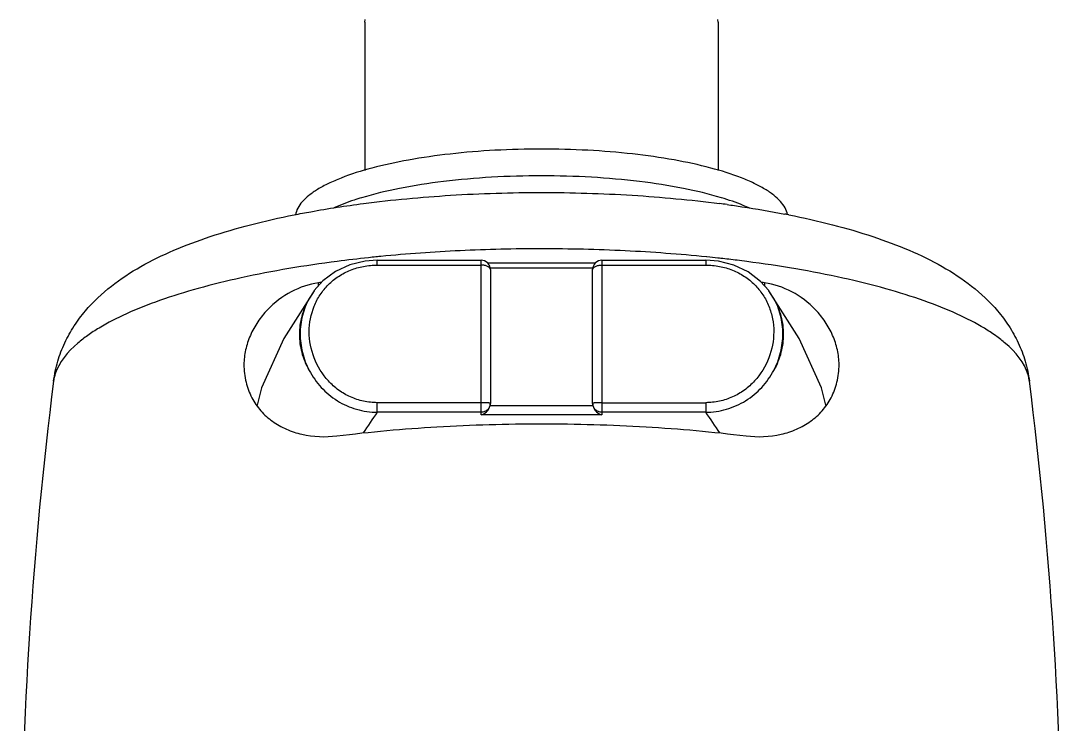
# Model space of a CAD drawing. Header units: millimetres. Extents: x 3766 to 4318, y 26587 to 26937.
# Drawn here: x 4168.8 to 4224.8, y 26808.4 to 26846.2 of the extents above; entities that cross this region are included whole.
import ezdxf

# ---------------------------------------------------------------- set-up
doc = ezdxf.new("R2010")
doc.units = ezdxf.units.MM

msp = doc.modelspace()

# ---------------------------------------------------------------- linework, layer by layer
for points in [[(4187.317, 26846.133), (4187.317, 26846.133), (4187.329, 26846.267), (4187.329, 26846.267)], [(4187.317, 26846.133), (4187.317, 26846.133), (4187.317, 26846.133), (4187.317, 26846.133)], [(4187.317, 26846.133), (4187.317, 26846.133), (4187.317, 26838.155), (4187.317, 26838.155)], [(4206.321, 26846.133), (4206.321, 26846.133), (4206.311, 26846.267), (4206.311, 26846.267)], [(4206.321, 26846.133), (4206.321, 26846.133), (4206.321, 26846.133), (4206.321, 26846.133)], [(4206.321, 26846.133), (4206.321, 26846.133), (4206.321, 26838.155), (4206.321, 26838.155)], [(4206.802, 26836.318), (4206.664, 26836.337), (4206.527, 26836.355), (4206.39, 26836.373)], [(4210.124, 26835.765), (4210.056, 26835.779), (4209.986, 26835.792), (4209.916, 26835.806)], [(4185.825, 26833.261), (4184.954, 26833.147), (4184.086, 26833.019), (4183.22, 26832.872)], [(4187.511, 26833.459), (4186.949, 26833.399), (4186.385, 26833.333), (4185.825, 26833.261)], [(4187.913, 26833.5), (4187.779, 26833.487), (4187.646, 26833.474), (4187.511, 26833.459)], [(4187.945, 26833.504), (4187.945, 26833.504), (4187.913, 26833.5), (4187.913, 26833.5)], [(4188.18, 26833.527), (4188.101, 26833.519), (4188.023, 26833.512), (4187.945, 26833.504)], [(4187.945, 26833.504), (4187.945, 26833.504), (4187.945, 26833.504), (4187.945, 26833.504)], [(4187.984, 26833.322), (4187.984, 26833.322), (4187.984, 26833.322), (4187.984, 26833.322)], [(4187.984, 26833.062), (4187.984, 26833.062), (4187.984, 26833.322), (4187.984, 26833.322)], [(4187.984, 26833.322), (4187.984, 26833.322), (4193.569, 26833.322), (4193.569, 26833.322)], [(4187.984, 26833.062), (4187.984, 26833.062), (4193.569, 26833.062), (4193.569, 26833.062)], [(4193.569, 26833.322), (4193.569, 26833.322), (4193.569, 26833.322), (4193.569, 26833.322)], [(4193.569, 26825.001), (4193.569, 26825.001), (4193.569, 26833.322), (4193.569, 26833.322)], [(4193.569, 26833.322), (4193.569, 26833.322), (4193.569, 26833.322), (4193.569, 26833.322)], [(4193.919, 26833.179), (4193.825, 26833.272), (4193.7, 26833.322), (4193.569, 26833.322)], [(4193.569, 26833.062), (4193.569, 26833.062), (4193.569, 26833.062), (4193.569, 26833.062)], [(4193.918, 26833.178), (4193.918, 26833.178), (4199.72, 26833.178), (4199.72, 26833.178)], [(4194.031, 26833.012), (4194.006, 26833.075), (4193.966, 26833.132), (4193.919, 26833.179)], [(4199.72, 26833.179), (4199.672, 26833.132), (4199.633, 26833.076), (4199.608, 26833.015)], [(4200.071, 26833.322), (4199.94, 26833.322), (4199.814, 26833.272), (4199.72, 26833.179)], [(4199.72, 26833.178), (4199.72, 26833.178), (4199.72, 26833.178), (4199.72, 26833.178)], [(4200.071, 26833.322), (4200.071, 26833.322), (4200.071, 26833.322), (4200.071, 26833.322)], [(4200.071, 26833.322), (4200.071, 26833.322), (4200.071, 26825.001), (4200.071, 26825.001)], [(4200.071, 26833.322), (4200.071, 26833.322), (4205.654, 26833.322), (4205.654, 26833.322)], [(4200.071, 26833.062), (4200.071, 26833.062), (4205.654, 26833.062), (4205.654, 26833.062)], [(4205.654, 26833.322), (4205.654, 26833.322), (4205.654, 26833.322), (4205.654, 26833.322)], [(4205.654, 26833.322), (4205.654, 26833.322), (4205.654, 26833.062), (4205.654, 26833.062)], [(4205.654, 26833.322), (4205.654, 26833.322), (4205.654, 26833.322), (4205.654, 26833.322)], [(4205.654, 26833.062), (4205.654, 26833.062), (4205.654, 26833.062), (4205.654, 26833.062)], [(4205.719, 26833.502), (4205.719, 26833.502), (4205.694, 26833.504), (4205.694, 26833.504)], [(4206.308, 26833.44), (4206.111, 26833.462), (4205.916, 26833.482), (4205.719, 26833.502)], [(4206.463, 26833.423), (4206.411, 26833.428), (4206.359, 26833.433), (4206.308, 26833.44)], [(4207.341, 26833.32), (4207.048, 26833.356), (4206.756, 26833.391), (4206.463, 26833.423)], [(4207.865, 26833.254), (4207.69, 26833.277), (4207.516, 26833.298), (4207.341, 26833.32)], [(4210.492, 26832.86), (4209.619, 26833.008), (4208.743, 26833.14), (4207.865, 26833.254)], [(4194.069, 26832.822), (4194.069, 26832.888), (4194.056, 26832.953), (4194.031, 26833.012)], [(4194.057, 26832.92), (4194.057, 26832.92), (4199.582, 26832.92), (4199.582, 26832.92)], [(4194.069, 26832.822), (4194.069, 26832.822), (4194.069, 26832.822), (4194.069, 26832.822)], [(4194.069, 26832.822), (4194.069, 26832.822), (4194.069, 26825.626), (4194.069, 26825.626)], [(4199.608, 26833.015), (4199.584, 26832.955), (4199.57, 26832.888), (4199.57, 26832.822)], [(4199.57, 26832.822), (4199.57, 26832.822), (4199.57, 26832.822), (4199.57, 26832.822)], [(4199.57, 26825.626), (4199.57, 26825.626), (4199.57, 26832.822), (4199.57, 26832.822)], [(4199.582, 26832.92), (4199.582, 26832.92), (4199.582, 26832.92), (4199.582, 26832.92)], [(4184.983, 26832.13), (4184.927, 26832.124), (4184.871, 26832.116), (4184.816, 26832.108)], [(4184.816, 26832.108), (4184.816, 26832.108), (4184.816, 26832.108), (4184.816, 26832.108)], [(4184.816, 26831.935), (4184.816, 26831.935), (4184.816, 26832.108), (4184.816, 26832.108)], [(4208.823, 26832.108), (4208.768, 26832.116), (4208.714, 26832.122), (4208.66, 26832.13)], [(4208.823, 26832.108), (4208.823, 26832.108), (4208.823, 26832.108), (4208.823, 26832.108)], [(4208.823, 26832.108), (4208.823, 26832.108), (4208.823, 26831.938), (4208.823, 26831.938)], [(4184.587, 26831.677), (4184.587, 26831.677), (4184.329, 26831.271), (4184.329, 26831.271)], [(4184.599, 26831.694), (4184.599, 26831.694), (4184.587, 26831.677), (4184.587, 26831.677)], [(4184.587, 26831.677), (4184.587, 26831.677), (4184.587, 26831.677), (4184.587, 26831.677)], [(4184.599, 26831.694), (4184.599, 26831.694), (4184.599, 26831.694), (4184.599, 26831.694)], [(4209.052, 26831.677), (4209.052, 26831.677), (4209.044, 26831.689), (4209.044, 26831.689)], [(4209.312, 26831.273), (4209.312, 26831.273), (4209.052, 26831.677), (4209.052, 26831.677)], [(4210.687, 26829.116), (4210.687, 26829.116), (4209.053, 26831.675), (4209.053, 26831.675)], [(4170.574, 26826.818), (4169.437, 26817.803), (4168.848, 26808.726), (4168.811, 26799.641)], [(4224.827, 26799.639), (4224.79, 26808.726), (4224.201, 26817.803), (4223.064, 26826.818)], [(4187.984, 26825.662), (4187.984, 26825.662), (4187.984, 26825.662), (4187.984, 26825.662)], [(4187.984, 26825.145), (4187.984, 26825.145), (4187.984, 26825.662), (4187.984, 26825.662)], [(4193.569, 26825.662), (4193.569, 26825.662), (4187.984, 26825.662), (4187.984, 26825.662)], [(4193.569, 26825.662), (4193.569, 26825.662), (4193.569, 26825.662), (4193.569, 26825.662)], [(4194.057, 26825.514), (4194.065, 26825.551), (4194.069, 26825.588), (4194.069, 26825.626)], [(4194.057, 26825.514), (4194.057, 26825.514), (4199.582, 26825.514), (4199.582, 26825.514)], [(4199.57, 26825.626), (4199.57, 26825.588), (4199.574, 26825.551), (4199.582, 26825.514)], [(4199.582, 26825.514), (4199.582, 26825.514), (4199.582, 26825.514), (4199.582, 26825.514)], [(4200.071, 26825.662), (4200.071, 26825.662), (4205.654, 26825.662), (4205.654, 26825.662)], [(4205.654, 26825.662), (4205.654, 26825.662), (4205.654, 26825.662), (4205.654, 26825.662)], [(4205.654, 26825.662), (4205.654, 26825.662), (4205.654, 26825.145), (4205.654, 26825.145)], [(4205.654, 26825.662), (4205.654, 26825.662), (4205.654, 26825.662), (4205.654, 26825.662)], [(4187.984, 26825.145), (4187.721, 26824.783), (4187.47, 26824.412), (4187.234, 26824.032)], [(4193.569, 26825.145), (4193.569, 26825.145), (4187.984, 26825.145), (4187.984, 26825.145)], [(4193.569, 26825.145), (4193.569, 26825.145), (4193.569, 26825.145), (4193.569, 26825.145)], [(4200.071, 26825.001), (4200.071, 26825.001), (4193.569, 26825.001), (4193.569, 26825.001)], [(4205.654, 26825.145), (4205.654, 26825.145), (4200.071, 26825.145), (4200.071, 26825.145)], [(4200.071, 26825.001), (4200.071, 26825.001), (4200.071, 26825.001), (4200.071, 26825.001)], [(4205.654, 26825.145), (4205.654, 26825.145), (4205.654, 26825.145), (4205.654, 26825.145)], [(4206.404, 26824.032), (4206.168, 26824.412), (4205.917, 26824.784), (4205.654, 26825.145)]]:
    msp.add_open_spline(points, degree=3)
for points, knots in [([(4196.82, 26839.303), (4195.985, 26839.303), (4195.15, 26839.28), (4194.316, 26839.236), (4194.316, 26839.236), (4193.511, 26839.192), (4192.706, 26839.126), (4191.904, 26839.037), (4191.904, 26839.037), (4191.155, 26838.952), (4190.41, 26838.847), (4189.669, 26838.714), (4189.669, 26838.714), (4189.004, 26838.594), (4188.343, 26838.452), (4187.69, 26838.278), (4187.69, 26838.278), (4187.131, 26838.128), (4186.578, 26837.956), (4186.039, 26837.744), (4186.039, 26837.744), (4185.809, 26837.653), (4185.58, 26837.556), (4185.357, 26837.447), (4185.357, 26837.447), (4185.159, 26837.351), (4184.965, 26837.248), (4184.777, 26837.133), (4184.777, 26837.133), (4184.614, 26837.034), (4184.456, 26836.925), (4184.306, 26836.805), (4184.306, 26836.805), (4184.178, 26836.702), (4184.056, 26836.59), (4183.948, 26836.467), (4183.948, 26836.467), (4183.855, 26836.359), (4183.771, 26836.244), (4183.706, 26836.119), (4183.706, 26836.119), (4183.648, 26836.008), (4183.605, 26835.89), (4183.583, 26835.767)], [0, 0, 0, 0, 0.090909, 0.090909, 0.090909, 0.090909, 0.181818, 0.181818, 0.181818, 0.181818, 0.272727, 0.272727, 0.272727, 0.272727, 0.363636, 0.363636, 0.363636, 0.363636, 0.454545, 0.454545, 0.454545, 0.454545, 0.545455, 0.545455, 0.545455, 0.545455, 0.636364, 0.636364, 0.636364, 0.636364, 0.727273, 0.727273, 0.727273, 0.727273, 0.818182, 0.818182, 0.818182, 0.818182, 0.909091, 0.909091, 0.909091, 0.909091, 1, 1, 1, 1]), ([(4210.053, 26835.786), (4210.027, 26835.907), (4209.982, 26836.026), (4209.923, 26836.136), (4209.923, 26836.136), (4209.855, 26836.262), (4209.771, 26836.376), (4209.676, 26836.483), (4209.676, 26836.483), (4209.566, 26836.606), (4209.444, 26836.717), (4209.314, 26836.82), (4209.314, 26836.82), (4209.163, 26836.939), (4209.004, 26837.047), (4208.841, 26837.146), (4208.841, 26837.146), (4208.652, 26837.26), (4208.457, 26837.363), (4208.259, 26837.458), (4208.259, 26837.458), (4208.035, 26837.566), (4207.807, 26837.664), (4207.575, 26837.754), (4207.575, 26837.754), (4207.036, 26837.964), (4206.483, 26838.136), (4205.925, 26838.283), (4205.925, 26838.283), (4205.273, 26838.457), (4204.613, 26838.598), (4203.949, 26838.717), (4203.949, 26838.717), (4203.209, 26838.849), (4202.466, 26838.955), (4201.719, 26839.038), (4201.719, 26839.038), (4200.919, 26839.128), (4200.118, 26839.193), (4199.314, 26839.236), (4199.314, 26839.236), (4198.483, 26839.28), (4197.651, 26839.303), (4196.82, 26839.303)], [0, 0, 0, 0, 0.090909, 0.090909, 0.090909, 0.090909, 0.181818, 0.181818, 0.181818, 0.181818, 0.272727, 0.272727, 0.272727, 0.272727, 0.363636, 0.363636, 0.363636, 0.363636, 0.454545, 0.454545, 0.454545, 0.454545, 0.545455, 0.545455, 0.545455, 0.545455, 0.636364, 0.636364, 0.636364, 0.636364, 0.727273, 0.727273, 0.727273, 0.727273, 0.818182, 0.818182, 0.818182, 0.818182, 0.909091, 0.909091, 0.909091, 0.909091, 1, 1, 1, 1]), ([(4196.82, 26837.863), (4195.922, 26837.863), (4195.024, 26837.838), (4194.128, 26837.786), (4194.128, 26837.786), (4193.265, 26837.735), (4192.405, 26837.66), (4191.547, 26837.556), (4191.547, 26837.556), (4190.756, 26837.459), (4189.97, 26837.337), (4189.187, 26837.184), (4189.187, 26837.184), (4188.499, 26837.047), (4187.817, 26836.885), (4187.145, 26836.685)], [0, 0, 0, 0, 0.25, 0.25, 0.25, 0.25, 0.5, 0.5, 0.5, 0.5, 0.75, 0.75, 0.75, 0.75, 1, 1, 1, 1]), ([(4206.493, 26836.685), (4205.821, 26836.885), (4205.139, 26837.047), (4204.451, 26837.184), (4204.451, 26837.184), (4203.668, 26837.337), (4202.882, 26837.459), (4202.091, 26837.556), (4202.091, 26837.556), (4201.233, 26837.66), (4200.373, 26837.735), (4199.512, 26837.786), (4199.512, 26837.786), (4198.615, 26837.838), (4197.717, 26837.863), (4196.82, 26837.863)], [0, 0, 0, 0, 0.25, 0.25, 0.25, 0.25, 0.5, 0.5, 0.5, 0.5, 0.75, 0.75, 0.75, 0.75, 1, 1, 1, 1]), ([(4187.236, 26836.372), (4188.794, 26836.575), (4190.359, 26836.719), (4191.927, 26836.817), (4191.927, 26836.817), (4193.555, 26836.917), (4195.187, 26836.967), (4196.82, 26836.967)], [0, 0, 0, 0, 0.5, 0.5, 0.5, 0.5, 1, 1, 1, 1]), ([(4196.82, 26836.967), (4198.448, 26836.967), (4200.079, 26836.917), (4201.704, 26836.817), (4201.704, 26836.817), (4203.271, 26836.721), (4204.835, 26836.575), (4206.39, 26836.373)], [0, 0, 0, 0, 0.5, 0.5, 0.5, 0.5, 1, 1, 1, 1]), ([(4187.145, 26836.685), (4187.01, 26836.643), (4186.874, 26836.6), (4186.739, 26836.556), (4186.739, 26836.556), (4186.369, 26836.434), (4186.005, 26836.299), (4185.65, 26836.143)], [0, 0, 0, 0, 0.5, 0.5, 0.5, 0.5, 1, 1, 1, 1]), ([(4208.022, 26836.128), (4207.907, 26836.179), (4207.792, 26836.228), (4207.675, 26836.275), (4207.675, 26836.275), (4207.287, 26836.43), (4206.891, 26836.564), (4206.493, 26836.685)], [0, 0, 0, 0, 0.5, 0.5, 0.5, 0.5, 1, 1, 1, 1]), ([(4183.508, 26835.764), (4183.807, 26835.823), (4184.108, 26835.881), (4184.408, 26835.935), (4184.408, 26835.935), (4185.347, 26836.105), (4186.29, 26836.248), (4187.236, 26836.372)], [0, 0, 0, 0, 0.5, 0.5, 0.5, 0.5, 1, 1, 1, 1]), ([(4206.802, 26836.318), (4207.069, 26836.282), (4207.336, 26836.244), (4207.602, 26836.204), (4207.602, 26836.204), (4208.376, 26836.088), (4209.148, 26835.955), (4209.916, 26835.806)], [0, 0, 0, 0, 0.5, 0.5, 0.5, 0.5, 1, 1, 1, 1]), ([(4170.574, 26826.818), (4170.62, 26827.179), (4170.695, 26827.537), (4170.798, 26827.888), (4170.798, 26827.888), (4170.898, 26828.228), (4171.025, 26828.56), (4171.175, 26828.881), (4171.175, 26828.881), (4171.322, 26829.194), (4171.492, 26829.497), (4171.681, 26829.788), (4171.681, 26829.788), (4171.864, 26830.069), (4172.065, 26830.339), (4172.283, 26830.594), (4172.283, 26830.594), (4172.699, 26831.087), (4173.172, 26831.532), (4173.681, 26831.931), (4173.681, 26831.931), (4174.182, 26832.324), (4174.716, 26832.674), (4175.27, 26832.988), (4175.27, 26832.988), (4175.841, 26833.312), (4176.434, 26833.598), (4177.037, 26833.858), (4177.037, 26833.858), (4177.68, 26834.133), (4178.335, 26834.377), (4178.999, 26834.596), (4178.999, 26834.596), (4179.711, 26834.833), (4180.43, 26835.042), (4181.157, 26835.229), (4181.157, 26835.229), (4181.936, 26835.43), (4182.72, 26835.606), (4183.508, 26835.764)], [0, 0, 0, 0, 0.1, 0.1, 0.1, 0.1, 0.2, 0.2, 0.2, 0.2, 0.3, 0.3, 0.3, 0.3, 0.4, 0.4, 0.4, 0.4, 0.5, 0.5, 0.5, 0.5, 0.6, 0.6, 0.6, 0.6, 0.7, 0.7, 0.7, 0.7, 0.8, 0.8, 0.8, 0.8, 0.9, 0.9, 0.9, 0.9, 1, 1, 1, 1]), ([(4210.124, 26835.765), (4210.913, 26835.608), (4211.697, 26835.431), (4212.477, 26835.23), (4212.477, 26835.23), (4213.204, 26835.042), (4213.925, 26834.834), (4214.636, 26834.597), (4214.636, 26834.597), (4215.3, 26834.378), (4215.956, 26834.135), (4216.598, 26833.859), (4216.598, 26833.859), (4217.201, 26833.599), (4217.794, 26833.313), (4218.367, 26832.989), (4218.367, 26832.989), (4218.92, 26832.675), (4219.456, 26832.326), (4219.956, 26831.932), (4219.956, 26831.932), (4220.464, 26831.532), (4220.938, 26831.088), (4221.355, 26830.594), (4221.355, 26830.594), (4221.572, 26830.339), (4221.774, 26830.07), (4221.957, 26829.789), (4221.957, 26829.789), (4222.146, 26829.499), (4222.316, 26829.195), (4222.463, 26828.881), (4222.463, 26828.881), (4222.613, 26828.56), (4222.74, 26828.226), (4222.84, 26827.887), (4222.84, 26827.887), (4222.944, 26827.537), (4223.018, 26827.179), (4223.064, 26826.818)], [0, 0, 0, 0, 0.1, 0.1, 0.1, 0.1, 0.2, 0.2, 0.2, 0.2, 0.3, 0.3, 0.3, 0.3, 0.4, 0.4, 0.4, 0.4, 0.5, 0.5, 0.5, 0.5, 0.6, 0.6, 0.6, 0.6, 0.7, 0.7, 0.7, 0.7, 0.8, 0.8, 0.8, 0.8, 0.9, 0.9, 0.9, 0.9, 1, 1, 1, 1]), ([(4196.82, 26833.938), (4195.359, 26833.938), (4193.898, 26833.904), (4192.438, 26833.835), (4192.438, 26833.835), (4191.016, 26833.767), (4189.595, 26833.666), (4188.18, 26833.527)], [0, 0, 0, 0, 0.5, 0.5, 0.5, 0.5, 1, 1, 1, 1]), ([(4205.694, 26833.504), (4204.24, 26833.65), (4202.783, 26833.757), (4201.323, 26833.83), (4201.323, 26833.83), (4199.823, 26833.902), (4198.321, 26833.938), (4196.82, 26833.938)], [0, 0, 0, 0, 0.5, 0.5, 0.5, 0.5, 1, 1, 1, 1]), ([(4187.984, 26825.662), (4187.738, 26825.662), (4187.491, 26825.688), (4187.248, 26825.739), (4187.248, 26825.739), (4187.006, 26825.791), (4186.771, 26825.868), (4186.545, 26825.969), (4186.545, 26825.969), (4186.32, 26826.07), (4186.106, 26826.194), (4185.906, 26826.34), (4185.906, 26826.34), (4185.707, 26826.484), (4185.522, 26826.649), (4185.355, 26826.831), (4185.355, 26826.831), (4185.026, 26827.19), (4184.765, 26827.614), (4184.589, 26828.07), (4184.589, 26828.07), (4184.416, 26828.518), (4184.325, 26828.997), (4184.326, 26829.476), (4184.326, 26829.476), (4184.326, 26829.946), (4184.415, 26830.417), (4184.589, 26830.851), (4184.589, 26830.851), (4184.676, 26831.067), (4184.784, 26831.274), (4184.912, 26831.468), (4184.912, 26831.468), (4185.041, 26831.663), (4185.189, 26831.845), (4185.355, 26832.01), (4185.355, 26832.01), (4185.522, 26832.177), (4185.708, 26832.327), (4185.906, 26832.457), (4185.906, 26832.457), (4186.107, 26832.588), (4186.321, 26832.699), (4186.545, 26832.789), (4186.545, 26832.789), (4186.772, 26832.88), (4187.009, 26832.947), (4187.248, 26832.992), (4187.248, 26832.992), (4187.491, 26833.037), (4187.738, 26833.06), (4187.984, 26833.062)], [0, 0, 0, 0, 0.076923, 0.076923, 0.076923, 0.076923, 0.153846, 0.153846, 0.153846, 0.153846, 0.230769, 0.230769, 0.230769, 0.230769, 0.307692, 0.307692, 0.307692, 0.307692, 0.384615, 0.384615, 0.384615, 0.384615, 0.461538, 0.461538, 0.461538, 0.461538, 0.538462, 0.538462, 0.538462, 0.538462, 0.615385, 0.615385, 0.615385, 0.615385, 0.692308, 0.692308, 0.692308, 0.692308, 0.769231, 0.769231, 0.769231, 0.769231, 0.846154, 0.846154, 0.846154, 0.846154, 0.923077, 0.923077, 0.923077, 0.923077, 1, 1, 1, 1]), ([(4187.984, 26833.322), (4187.984, 26833.322), (4187.329, 26833.273), (4187.329, 26833.273), (4187.329, 26833.273), (4187.329, 26833.273), (4186.514, 26833.072), (4186.514, 26833.072), (4186.514, 26833.072), (4186.514, 26833.072), (4185.743, 26832.718), (4185.743, 26832.718), (4185.743, 26832.718), (4185.743, 26832.718), (4185.061, 26832.211), (4185.061, 26832.211), (4185.061, 26832.211), (4185.061, 26832.211), (4184.599, 26831.694), (4184.599, 26831.694)], [0, 0, 0, 0, 0.2, 0.2, 0.2, 0.2, 0.4, 0.4, 0.4, 0.4, 0.6, 0.6, 0.6, 0.6, 0.8, 0.8, 0.8, 0.8, 1, 1, 1, 1]), ([(4194.069, 26832.822), (4194.069, 26832.856), (4194.052, 26832.888), (4194.03, 26832.914), (4194.03, 26832.914), (4194.017, 26832.93), (4194.001, 26832.942), (4193.985, 26832.955), (4193.985, 26832.955), (4193.965, 26832.969), (4193.943, 26832.981), (4193.922, 26832.991), (4193.922, 26832.991), (4193.871, 26833.016), (4193.816, 26833.032), (4193.76, 26833.043), (4193.76, 26833.043), (4193.697, 26833.055), (4193.633, 26833.062), (4193.569, 26833.062)], [0, 0, 0, 0, 0.2, 0.2, 0.2, 0.2, 0.4, 0.4, 0.4, 0.4, 0.6, 0.6, 0.6, 0.6, 0.8, 0.8, 0.8, 0.8, 1, 1, 1, 1]), ([(4199.57, 26832.822), (4199.57, 26832.856), (4199.586, 26832.888), (4199.608, 26832.914), (4199.608, 26832.914), (4199.621, 26832.93), (4199.637, 26832.942), (4199.655, 26832.955), (4199.655, 26832.955), (4199.673, 26832.969), (4199.695, 26832.981), (4199.716, 26832.991), (4199.716, 26832.991), (4199.768, 26833.016), (4199.823, 26833.032), (4199.878, 26833.043), (4199.878, 26833.043), (4199.942, 26833.055), (4200.007, 26833.062), (4200.071, 26833.062)], [0, 0, 0, 0, 0.2, 0.2, 0.2, 0.2, 0.4, 0.4, 0.4, 0.4, 0.6, 0.6, 0.6, 0.6, 0.8, 0.8, 0.8, 0.8, 1, 1, 1, 1]), ([(4209.044, 26831.689), (4209.044, 26831.689), (4208.604, 26832.187), (4208.604, 26832.187), (4208.604, 26832.187), (4208.604, 26832.187), (4207.934, 26832.696), (4207.934, 26832.696), (4207.934, 26832.696), (4207.934, 26832.696), (4207.17, 26833.06), (4207.17, 26833.06), (4207.17, 26833.06), (4207.17, 26833.06), (4206.346, 26833.269), (4206.346, 26833.269), (4206.346, 26833.269), (4206.346, 26833.269), (4205.654, 26833.322), (4205.654, 26833.322)], [0, 0, 0, 0, 0.2, 0.2, 0.2, 0.2, 0.4, 0.4, 0.4, 0.4, 0.6, 0.6, 0.6, 0.6, 0.8, 0.8, 0.8, 0.8, 1, 1, 1, 1]), ([(4205.654, 26833.062), (4205.9, 26833.06), (4206.148, 26833.037), (4206.39, 26832.992), (4206.39, 26832.992), (4206.631, 26832.947), (4206.866, 26832.88), (4207.093, 26832.789), (4207.093, 26832.789), (4207.317, 26832.699), (4207.531, 26832.588), (4207.733, 26832.457), (4207.733, 26832.457), (4207.931, 26832.327), (4208.116, 26832.177), (4208.283, 26832.01), (4208.283, 26832.01), (4208.449, 26831.845), (4208.597, 26831.663), (4208.726, 26831.468), (4208.726, 26831.468), (4208.854, 26831.274), (4208.962, 26831.067), (4209.049, 26830.851), (4209.049, 26830.851), (4209.136, 26830.635), (4209.203, 26830.409), (4209.246, 26830.18), (4209.246, 26830.18), (4209.29, 26829.948), (4209.313, 26829.713), (4209.312, 26829.477), (4209.312, 26829.477), (4209.312, 26828.998), (4209.222, 26828.518), (4209.049, 26828.07), (4209.049, 26828.07), (4208.874, 26827.614), (4208.613, 26827.19), (4208.283, 26826.831), (4208.283, 26826.831), (4208.116, 26826.649), (4207.932, 26826.484), (4207.733, 26826.34), (4207.733, 26826.34), (4207.532, 26826.194), (4207.318, 26826.07), (4207.093, 26825.969), (4207.093, 26825.969), (4206.867, 26825.868), (4206.632, 26825.791), (4206.39, 26825.739), (4206.39, 26825.739), (4206.148, 26825.688), (4205.901, 26825.663), (4205.654, 26825.662)], [0, 0, 0, 0, 0.071429, 0.071429, 0.071429, 0.071429, 0.142857, 0.142857, 0.142857, 0.142857, 0.214286, 0.214286, 0.214286, 0.214286, 0.285714, 0.285714, 0.285714, 0.285714, 0.357143, 0.357143, 0.357143, 0.357143, 0.428571, 0.428571, 0.428571, 0.428571, 0.5, 0.5, 0.5, 0.5, 0.571429, 0.571429, 0.571429, 0.571429, 0.642857, 0.642857, 0.642857, 0.642857, 0.714286, 0.714286, 0.714286, 0.714286, 0.785714, 0.785714, 0.785714, 0.785714, 0.857143, 0.857143, 0.857143, 0.857143, 0.928571, 0.928571, 0.928571, 0.928571, 1, 1, 1, 1]), ([(4183.22, 26832.872), (4182.366, 26832.726), (4181.515, 26832.563), (4180.67, 26832.378), (4180.67, 26832.378), (4179.89, 26832.207), (4179.114, 26832.017), (4178.345, 26831.803), (4178.345, 26831.803), (4177.648, 26831.609), (4176.957, 26831.396), (4176.275, 26831.155), (4176.275, 26831.155), (4175.671, 26830.942), (4175.075, 26830.707), (4174.493, 26830.443), (4174.493, 26830.443), (4173.988, 26830.215), (4173.495, 26829.963), (4173.02, 26829.677), (4173.02, 26829.677), (4172.811, 26829.551), (4172.605, 26829.418), (4172.407, 26829.277), (4172.407, 26829.277), (4172.225, 26829.15), (4172.05, 26829.014), (4171.879, 26828.869), (4171.879, 26828.869), (4171.339, 26828.408), (4170.844, 26827.837), (4170.646, 26827.164)], [0, 0, 0, 0, 0.125, 0.125, 0.125, 0.125, 0.25, 0.25, 0.25, 0.25, 0.375, 0.375, 0.375, 0.375, 0.5, 0.5, 0.5, 0.5, 0.625, 0.625, 0.625, 0.625, 0.75, 0.75, 0.75, 0.75, 0.875, 0.875, 0.875, 0.875, 1, 1, 1, 1]), ([(4222.996, 26827.152), (4222.803, 26827.821), (4222.312, 26828.394), (4221.778, 26828.853), (4221.778, 26828.853), (4221.608, 26828.998), (4221.433, 26829.133), (4221.254, 26829.262), (4221.254, 26829.262), (4221.056, 26829.402), (4220.852, 26829.535), (4220.645, 26829.662), (4220.645, 26829.662), (4220.173, 26829.947), (4219.682, 26830.198), (4219.181, 26830.427), (4219.181, 26830.427), (4218.601, 26830.692), (4218.008, 26830.926), (4217.407, 26831.139), (4217.407, 26831.139), (4216.729, 26831.38), (4216.041, 26831.594), (4215.348, 26831.788), (4215.348, 26831.788), (4214.583, 26832.002), (4213.81, 26832.192), (4213.032, 26832.363), (4213.032, 26832.363), (4212.189, 26832.549), (4211.343, 26832.714), (4210.492, 26832.86)], [0, 0, 0, 0, 0.125, 0.125, 0.125, 0.125, 0.25, 0.25, 0.25, 0.25, 0.375, 0.375, 0.375, 0.375, 0.5, 0.5, 0.5, 0.5, 0.625, 0.625, 0.625, 0.625, 0.75, 0.75, 0.75, 0.75, 0.875, 0.875, 0.875, 0.875, 1, 1, 1, 1]), ([(4184.816, 26832.108), (4184.31, 26832.034), (4183.815, 26831.868), (4183.36, 26831.629), (4183.36, 26831.629), (4182.883, 26831.378), (4182.451, 26831.048), (4182.08, 26830.659), (4182.08, 26830.659), (4181.889, 26830.458), (4181.715, 26830.243), (4181.561, 26830.012), (4181.561, 26830.012), (4181.404, 26829.781), (4181.269, 26829.536), (4181.157, 26829.281), (4181.157, 26829.281), (4181.047, 26829.029), (4180.96, 26828.767), (4180.901, 26828.498), (4180.901, 26828.498), (4180.845, 26828.24), (4180.814, 26827.976), (4180.814, 26827.713)], [0, 0, 0, 0, 0.166667, 0.166667, 0.166667, 0.166667, 0.333333, 0.333333, 0.333333, 0.333333, 0.5, 0.5, 0.5, 0.5, 0.666667, 0.666667, 0.666667, 0.666667, 0.833333, 0.833333, 0.833333, 0.833333, 1, 1, 1, 1]), ([(4212.824, 26827.713), (4212.824, 26827.976), (4212.793, 26828.24), (4212.737, 26828.498), (4212.737, 26828.498), (4212.678, 26828.766), (4212.591, 26829.028), (4212.481, 26829.281), (4212.481, 26829.281), (4212.369, 26829.536), (4212.234, 26829.781), (4212.078, 26830.012), (4212.078, 26830.012), (4211.923, 26830.241), (4211.749, 26830.458), (4211.558, 26830.659), (4211.558, 26830.659), (4211.189, 26831.048), (4210.755, 26831.378), (4210.279, 26831.629), (4210.279, 26831.629), (4209.824, 26831.868), (4209.329, 26832.034), (4208.823, 26832.108)], [0, 0, 0, 0, 0.166667, 0.166667, 0.166667, 0.166667, 0.333333, 0.333333, 0.333333, 0.333333, 0.5, 0.5, 0.5, 0.5, 0.666667, 0.666667, 0.666667, 0.666667, 0.833333, 0.833333, 0.833333, 0.833333, 1, 1, 1, 1]), ([(4184.585, 26831.675), (4184.585, 26831.675), (4182.952, 26829.116), (4182.952, 26829.116), (4182.952, 26829.116), (4182.952, 26829.116), (4181.764, 26826.455), (4181.764, 26826.455), (4181.764, 26826.455), (4181.764, 26826.455), (4181.522, 26825.532), (4181.522, 26825.532)], [0, 0, 0, 0, 0.333333, 0.333333, 0.333333, 0.333333, 0.666667, 0.666667, 0.666667, 0.666667, 1, 1, 1, 1]), ([(4184.326, 26827.398), (4184.155, 26827.702), (4184.023, 26828.031), (4183.936, 26828.371), (4183.936, 26828.371), (4183.855, 26828.685), (4183.815, 26829.01), (4183.815, 26829.336), (4183.815, 26829.336), (4183.815, 26829.661), (4183.855, 26829.986), (4183.936, 26830.301), (4183.936, 26830.301), (4184.023, 26830.641), (4184.155, 26830.969), (4184.325, 26831.273)], [0, 0, 0, 0, 0.25, 0.25, 0.25, 0.25, 0.5, 0.5, 0.5, 0.5, 0.75, 0.75, 0.75, 0.75, 1, 1, 1, 1]), ([(4184.325, 26831.274), (4184.166, 26830.985), (4184.043, 26830.675), (4183.96, 26830.355), (4183.96, 26830.355), (4183.877, 26830.031), (4183.837, 26829.698), (4183.837, 26829.365), (4183.837, 26829.365), (4183.837, 26829.026), (4183.878, 26828.688), (4183.96, 26828.359), (4183.96, 26828.359), (4184.043, 26828.026), (4184.167, 26827.702), (4184.325, 26827.398)], [0, 0, 0, 0, 0.25, 0.25, 0.25, 0.25, 0.5, 0.5, 0.5, 0.5, 0.75, 0.75, 0.75, 0.75, 1, 1, 1, 1]), ([(4209.313, 26831.274), (4209.484, 26830.969), (4209.615, 26830.641), (4209.702, 26830.301), (4209.702, 26830.301), (4209.783, 26829.986), (4209.823, 26829.661), (4209.823, 26829.336), (4209.823, 26829.336), (4209.823, 26829.012), (4209.783, 26828.687), (4209.702, 26828.371), (4209.702, 26828.371), (4209.617, 26828.031), (4209.484, 26827.703), (4209.313, 26827.398)], [0, 0, 0, 0, 0.25, 0.25, 0.25, 0.25, 0.5, 0.5, 0.5, 0.5, 0.75, 0.75, 0.75, 0.75, 1, 1, 1, 1]), ([(4209.313, 26827.398), (4209.472, 26827.702), (4209.595, 26828.026), (4209.678, 26828.359), (4209.678, 26828.359), (4209.76, 26828.688), (4209.803, 26829.026), (4209.803, 26829.365), (4209.803, 26829.365), (4209.803, 26829.698), (4209.761, 26830.031), (4209.678, 26830.355), (4209.678, 26830.355), (4209.597, 26830.676), (4209.472, 26830.985), (4209.313, 26831.274)], [0, 0, 0, 0, 0.25, 0.25, 0.25, 0.25, 0.5, 0.5, 0.5, 0.5, 0.75, 0.75, 0.75, 0.75, 1, 1, 1, 1]), ([(4212.116, 26825.532), (4212.116, 26825.532), (4211.875, 26826.455), (4211.875, 26826.455), (4211.875, 26826.455), (4211.875, 26826.455), (4210.687, 26829.116), (4210.687, 26829.116)], [0, 0, 0, 0, 0.5, 0.5, 0.5, 0.5, 1, 1, 1, 1]), ([(4180.814, 26827.713), (4180.814, 26827.394), (4180.851, 26827.076), (4180.925, 26826.765), (4180.925, 26826.765), (4180.996, 26826.475), (4181.101, 26826.194), (4181.24, 26825.929), (4181.24, 26825.929), (4181.372, 26825.676), (4181.536, 26825.44), (4181.725, 26825.225), (4181.725, 26825.225), (4181.911, 26825.014), (4182.123, 26824.825), (4182.352, 26824.661), (4182.352, 26824.661), (4182.583, 26824.495), (4182.833, 26824.353), (4183.094, 26824.238), (4183.094, 26824.238), (4183.363, 26824.119), (4183.644, 26824.028), (4183.933, 26823.963), (4183.933, 26823.963), (4184.547, 26823.822), (4185.192, 26823.799), (4185.815, 26823.877)], [0, 0, 0, 0, 0.142857, 0.142857, 0.142857, 0.142857, 0.285714, 0.285714, 0.285714, 0.285714, 0.428571, 0.428571, 0.428571, 0.428571, 0.571429, 0.571429, 0.571429, 0.571429, 0.714286, 0.714286, 0.714286, 0.714286, 0.857143, 0.857143, 0.857143, 0.857143, 1, 1, 1, 1]), ([(4207.823, 26823.877), (4208.446, 26823.799), (4209.091, 26823.822), (4209.706, 26823.963), (4209.706, 26823.963), (4209.994, 26824.028), (4210.275, 26824.119), (4210.545, 26824.238), (4210.545, 26824.238), (4210.806, 26824.353), (4211.055, 26824.495), (4211.288, 26824.661), (4211.288, 26824.661), (4211.517, 26824.825), (4211.727, 26825.014), (4211.914, 26825.225), (4211.914, 26825.225), (4212.103, 26825.44), (4212.266, 26825.676), (4212.398, 26825.929), (4212.398, 26825.929), (4212.537, 26826.194), (4212.643, 26826.475), (4212.713, 26826.765), (4212.713, 26826.765), (4212.789, 26827.076), (4212.824, 26827.394), (4212.824, 26827.713)], [0, 0, 0, 0, 0.142857, 0.142857, 0.142857, 0.142857, 0.285714, 0.285714, 0.285714, 0.285714, 0.428571, 0.428571, 0.428571, 0.428571, 0.571429, 0.571429, 0.571429, 0.571429, 0.714286, 0.714286, 0.714286, 0.714286, 0.857143, 0.857143, 0.857143, 0.857143, 1, 1, 1, 1]), ([(4170.646, 26827.164), (4170.638, 26827.136), (4170.63, 26827.107), (4170.624, 26827.078), (4170.624, 26827.078), (4170.602, 26826.993), (4170.585, 26826.906), (4170.574, 26826.818)], [0, 0, 0, 0, 0.5, 0.5, 0.5, 0.5, 1, 1, 1, 1]), ([(4184.328, 26827.4), (4184.5, 26827.069), (4184.717, 26826.759), (4184.97, 26826.484), (4184.97, 26826.484), (4185.225, 26826.208), (4185.518, 26825.965), (4185.838, 26825.767), (4185.838, 26825.767), (4186.158, 26825.569), (4186.506, 26825.414), (4186.868, 26825.308), (4186.868, 26825.308), (4187.231, 26825.203), (4187.608, 26825.148), (4187.984, 26825.145)], [0, 0, 0, 0, 0.25, 0.25, 0.25, 0.25, 0.5, 0.5, 0.5, 0.5, 0.75, 0.75, 0.75, 0.75, 1, 1, 1, 1]), ([(4205.654, 26825.145), (4206.03, 26825.148), (4206.407, 26825.205), (4206.77, 26825.311), (4206.77, 26825.311), (4207.132, 26825.418), (4207.479, 26825.572), (4207.8, 26825.77), (4207.8, 26825.77), (4208.12, 26825.968), (4208.413, 26826.208), (4208.668, 26826.484), (4208.668, 26826.484), (4208.922, 26826.759), (4209.138, 26827.069), (4209.31, 26827.4)], [0, 0, 0, 0, 0.25, 0.25, 0.25, 0.25, 0.5, 0.5, 0.5, 0.5, 0.75, 0.75, 0.75, 0.75, 1, 1, 1, 1]), ([(4223.064, 26826.818), (4223.061, 26826.846), (4223.057, 26826.874), (4223.052, 26826.902), (4223.052, 26826.902), (4223.039, 26826.986), (4223.018, 26827.069), (4222.996, 26827.152)], [0, 0, 0, 0, 0.5, 0.5, 0.5, 0.5, 1, 1, 1, 1]), ([(4194.069, 26825.626), (4194.069, 26825.63), (4194.064, 26825.631), (4194.058, 26825.632), (4194.058, 26825.632), (4194.048, 26825.636), (4194.04, 26825.638), (4194.03, 26825.639), (4194.03, 26825.639), (4194.015, 26825.642), (4193.999, 26825.644), (4193.985, 26825.646), (4193.985, 26825.646), (4193.963, 26825.648), (4193.942, 26825.65), (4193.922, 26825.651), (4193.922, 26825.651), (4193.896, 26825.652), (4193.871, 26825.654), (4193.846, 26825.655), (4193.846, 26825.655), (4193.817, 26825.656), (4193.788, 26825.658), (4193.76, 26825.659), (4193.76, 26825.659), (4193.696, 26825.66), (4193.631, 26825.662), (4193.569, 26825.662)], [0, 0, 0, 0, 0.142857, 0.142857, 0.142857, 0.142857, 0.285714, 0.285714, 0.285714, 0.285714, 0.428571, 0.428571, 0.428571, 0.428571, 0.571429, 0.571429, 0.571429, 0.571429, 0.714286, 0.714286, 0.714286, 0.714286, 0.857143, 0.857143, 0.857143, 0.857143, 1, 1, 1, 1]), ([(4194.069, 26825.626), (4194.069, 26825.563), (4194.056, 26825.5), (4194.03, 26825.441), (4194.03, 26825.441), (4194.005, 26825.383), (4193.967, 26825.33), (4193.922, 26825.286), (4193.922, 26825.286), (4193.875, 26825.242), (4193.82, 26825.205), (4193.76, 26825.181), (4193.76, 26825.181), (4193.698, 26825.157), (4193.633, 26825.145), (4193.569, 26825.145)], [0, 0, 0, 0, 0.25, 0.25, 0.25, 0.25, 0.5, 0.5, 0.5, 0.5, 0.75, 0.75, 0.75, 0.75, 1, 1, 1, 1]), ([(4193.569, 26825.001), (4193.676, 26825.031), (4193.775, 26825.092), (4193.858, 26825.171), (4193.858, 26825.171), (4193.955, 26825.264), (4194.029, 26825.385), (4194.057, 26825.514)], [0, 0, 0, 0, 0.5, 0.5, 0.5, 0.5, 1, 1, 1, 1]), ([(4200.071, 26825.662), (4200.007, 26825.662), (4199.942, 26825.66), (4199.878, 26825.659), (4199.878, 26825.659), (4199.85, 26825.658), (4199.821, 26825.656), (4199.792, 26825.655), (4199.792, 26825.655), (4199.767, 26825.654), (4199.742, 26825.652), (4199.716, 26825.651), (4199.716, 26825.651), (4199.696, 26825.65), (4199.676, 26825.648), (4199.655, 26825.646), (4199.655, 26825.646), (4199.639, 26825.644), (4199.623, 26825.642), (4199.608, 26825.639), (4199.608, 26825.639), (4199.599, 26825.638), (4199.59, 26825.636), (4199.58, 26825.632), (4199.58, 26825.632), (4199.576, 26825.631), (4199.57, 26825.63), (4199.57, 26825.626)], [0, 0, 0, 0, 0.142857, 0.142857, 0.142857, 0.142857, 0.285714, 0.285714, 0.285714, 0.285714, 0.428571, 0.428571, 0.428571, 0.428571, 0.571429, 0.571429, 0.571429, 0.571429, 0.714286, 0.714286, 0.714286, 0.714286, 0.857143, 0.857143, 0.857143, 0.857143, 1, 1, 1, 1]), ([(4200.071, 26825.145), (4200.005, 26825.145), (4199.94, 26825.157), (4199.878, 26825.181), (4199.878, 26825.181), (4199.819, 26825.205), (4199.763, 26825.242), (4199.716, 26825.286), (4199.716, 26825.286), (4199.671, 26825.33), (4199.633, 26825.383), (4199.608, 26825.441), (4199.608, 26825.441), (4199.584, 26825.5), (4199.57, 26825.563), (4199.57, 26825.626)], [0, 0, 0, 0, 0.25, 0.25, 0.25, 0.25, 0.5, 0.5, 0.5, 0.5, 0.75, 0.75, 0.75, 0.75, 1, 1, 1, 1]), ([(4199.582, 26825.514), (4199.611, 26825.385), (4199.684, 26825.264), (4199.782, 26825.171), (4199.782, 26825.171), (4199.863, 26825.092), (4199.962, 26825.031), (4200.071, 26825.001)], [0, 0, 0, 0, 0.5, 0.5, 0.5, 0.5, 1, 1, 1, 1]), ([(4185.815, 26823.877), (4187.603, 26824.099), (4189.398, 26824.257), (4191.196, 26824.364), (4191.196, 26824.364), (4193.068, 26824.475), (4194.944, 26824.528), (4196.82, 26824.528)], [0, 0, 0, 0, 0.5, 0.5, 0.5, 0.5, 1, 1, 1, 1]), ([(4196.82, 26824.528), (4198.694, 26824.528), (4200.57, 26824.475), (4202.442, 26824.364), (4202.442, 26824.364), (4204.24, 26824.257), (4206.035, 26824.099), (4207.823, 26823.877)], [0, 0, 0, 0, 0.5, 0.5, 0.5, 0.5, 1, 1, 1, 1])]:
    msp.add_open_spline(points, degree=3, knots=knots)

doc.saveas('drawing.dxf')
